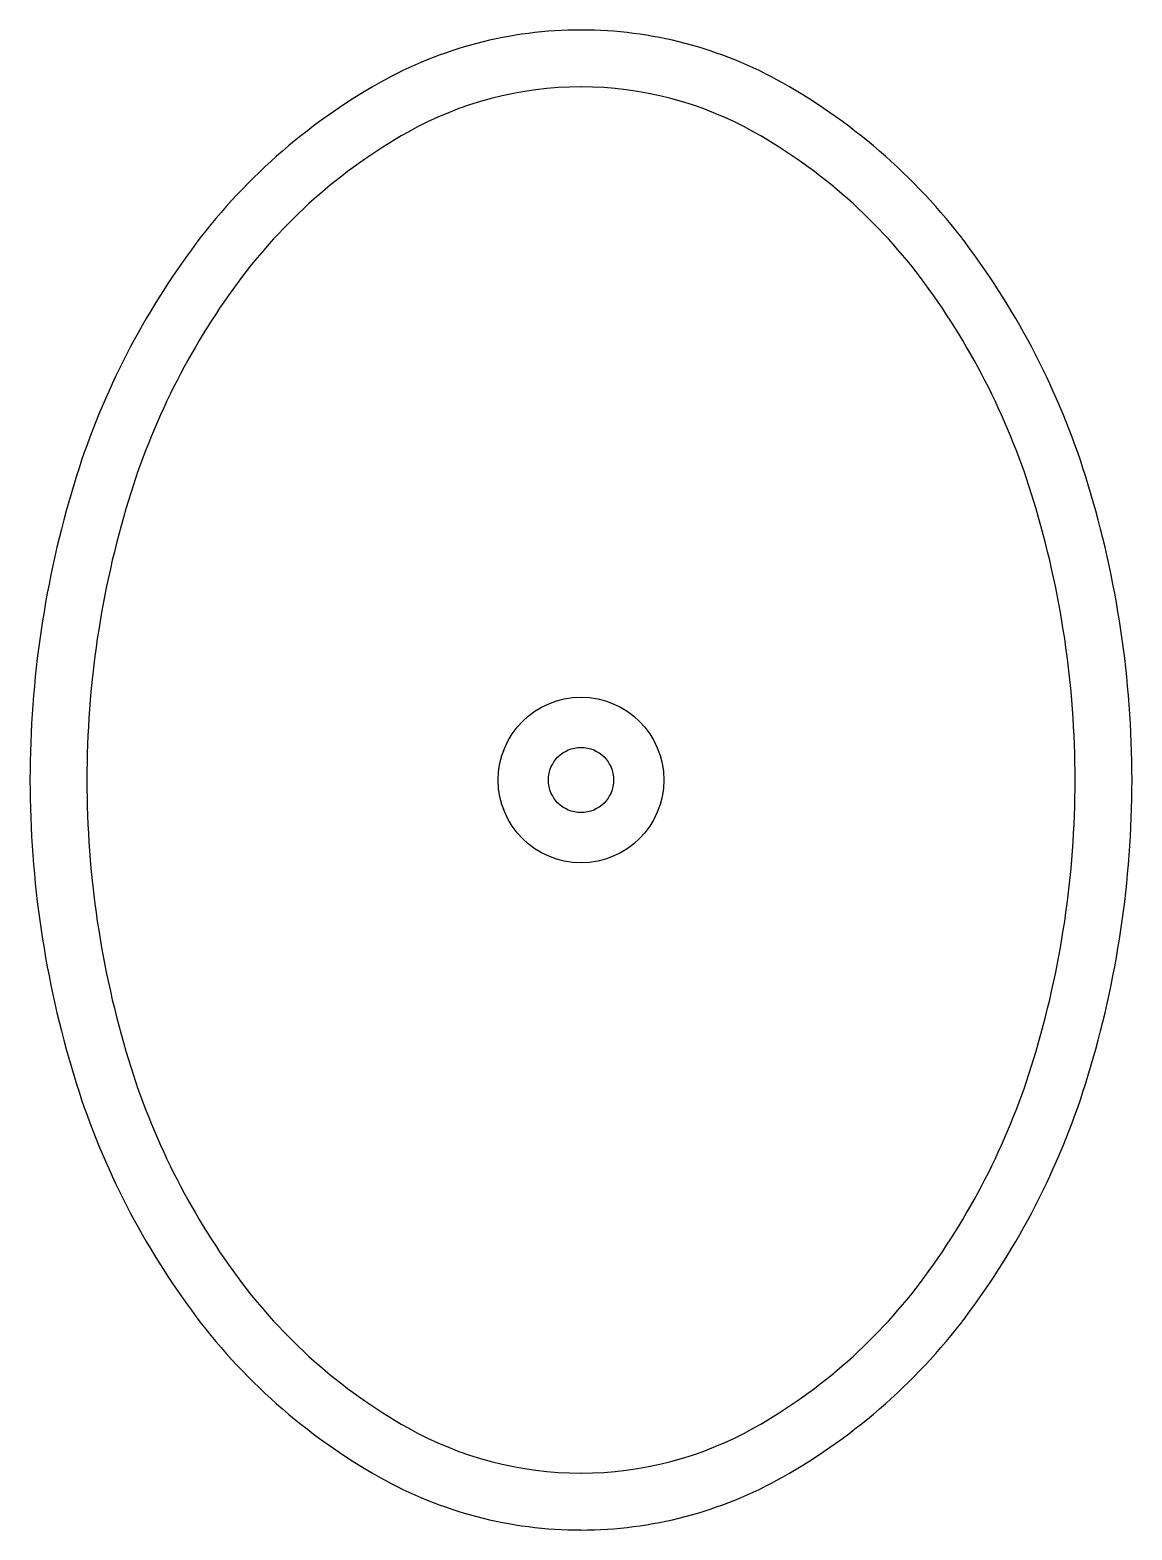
# Model space of a CAD drawing. Header units: metres. Extents: x -0.18 to 0.18, y -0.245 to 0.245.
import ezdxf

# ---------------------------------------------------------------- set-up
doc = ezdxf.new("R2010")
doc.units = ezdxf.units.M

msp = doc.modelspace()

# ---------------------------------------------------------------- linework, layer by layer
for radius in [0.02705819404342555, 0.01063808569272121]:
    msp.add_circle((0, 0), radius)
for centre, radius, start, end in [((2.842170943040401e-14, 0.1109899931264238), 0.1340100068735808, 90.00000000001138, 119.4138987127028), ((-2.842170943040401e-14, 0.1109899931264238), 0.1340100068735767, 60.5861012872972, 89.9999999999886), ((0.03008630728865569, 0.05762567150327413), 0.1952712238755647, 119.4138987126715, 143.6955028774078), ((-2.842170943040401e-14, 0.1109899931263953), 0.115432786207009, 89.99999999998535, 119.4138987126729), ((2.842170943040401e-14, 0.1109899931263953), 0.1154327862069949, 60.5861012873271, 90.00000000001464), ((-0.03008630728865569, 0.05762567150327413), 0.195271223875569, 36.30449712259221, 60.58610128732852), ((0.03008630728862727, 0.0576256715033594), 0.1766940032088979, 119.4138987126751, 143.6955028774182), ((-0.03008630728862727, 0.0576256715033594), 0.176694003208893, 36.30449712258179, 60.58610128732488), ((0.0775235930960605, 0.0227737880530583), 0.2541350486306835, 143.6955028774345, 163.0739372819406), ((-0.0775235930960605, 0.0227737880530583), 0.2541350486306873, 16.92606271805941, 36.30449712256551), ((0.07752359309614576, 0.02277378805302988), 0.2355578279641665, 143.6955028774368, 163.0739372819426), ((-0.07752359309614576, 0.02277378805302988), 0.2355578279641681, 16.92606271805737, 36.30449712256323), ((0.1523585545189974, -2.842170943040401e-14), 0.332358554519003, 163.0739372819272, 179.9999999999951), ((-0.1523585545189974, -2.842170943040401e-14), 0.3323585545190042, 4.885331990727962e-12, 16.92606271807282), ((0.152358554518969, -5.684341886080801e-14), 0.3137813338523751, 163.073937281922, 179.9999999999902), ((-0.152358554518969, -5.684341886080801e-14), 0.3137813338523756, 9.770663981455924e-12, 16.92606271807797), ((0.1523585545189974, 2.842170943040401e-14), 0.3323585545190042, 180.0000000000049, 196.9260627180728), ((0.152358554518969, 5.684341886080801e-14), 0.3137813338523756, 180.0000000000098, 196.926062718078), ((-0.152358554518969, 5.684341886080801e-14), 0.3137813338523751, 343.073937281922, 359.9999999999902), ((-0.1523585545189974, 2.842170943040401e-14), 0.332358554519003, 343.0739372819272, 359.9999999999951), ((0.07752359309614576, -0.02277378805302988), 0.2355578279641681, 196.9260627180574, 216.3044971225632), ((-0.07752359309614576, -0.02277378805302988), 0.2355578279641665, 323.6955028774368, 343.0739372819426), ((0.0775235930960605, -0.0227737880530583), 0.2541350486306873, 196.9260627180594, 216.3044971225655), ((-0.0775235930960605, -0.0227737880530583), 0.2541350486306835, 323.6955028774345, 343.0739372819406), ((0.03008630728862727, -0.0576256715033594), 0.176694003208893, 216.3044971225818, 240.5861012873249), ((-0.03008630728862727, -0.0576256715033594), 0.1766940032088979, 299.4138987126751, 323.6955028774182), ((0.03008630728865569, -0.05762567150327413), 0.195271223875569, 216.3044971225922, 240.5861012873285), ((-0.03008630728865569, -0.05762567150327413), 0.1952712238755647, 299.4138987126715, 323.6955028774078), ((-2.842170943040401e-14, -0.1109899931263953), 0.1154327862069949, 240.5861012873271, 270.0000000000147), ((2.842170943040401e-14, -0.1109899931263953), 0.115432786207009, 269.9999999999853, 299.4138987126728), ((2.842170943040401e-14, -0.1109899931264238), 0.1340100068735767, 240.5861012872972, 269.9999999999886), ((-2.842170943040401e-14, -0.1109899931264238), 0.1340100068735808, 270.0000000000114, 299.4138987127028)]:
    msp.add_arc(centre, radius, start, end)

doc.saveas('drawing.dxf')
